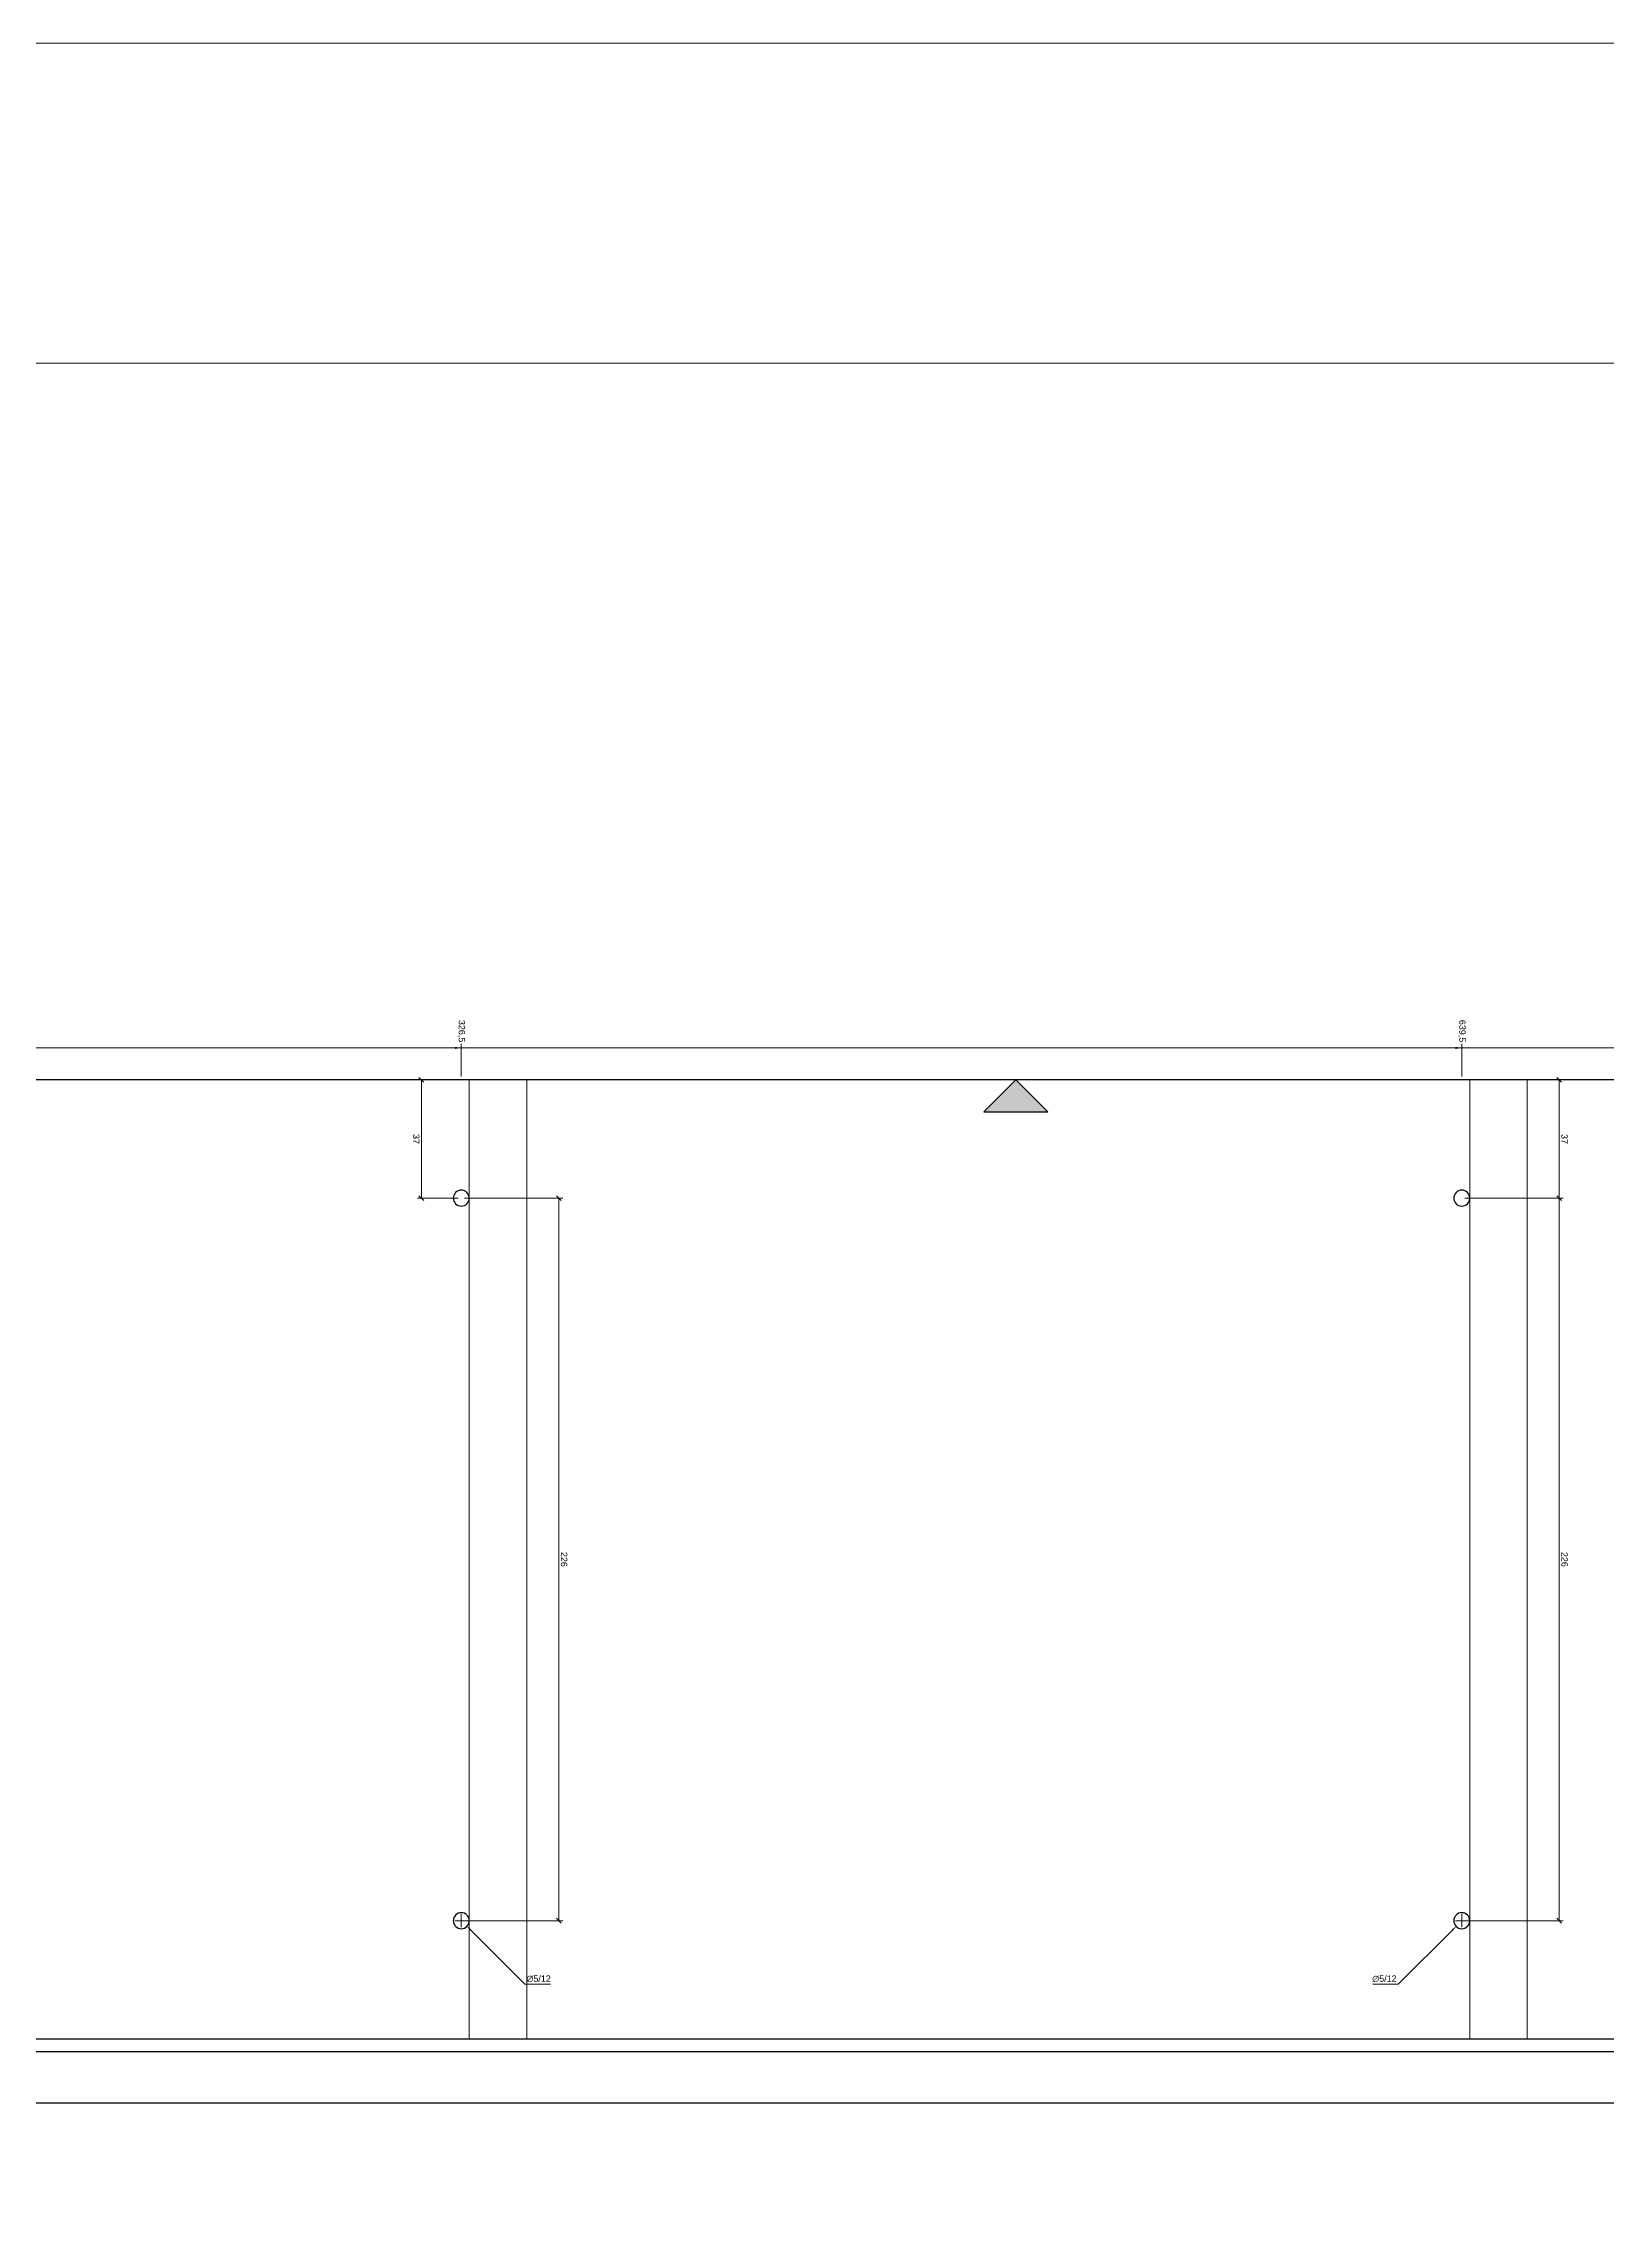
# Paper-space layout 'Left cabinet side' of a CAD drawing. Header units: millimetres. Extents: x -4 to 1481, y -4 to 1046.
# Drawn here: x 485 to 974, y 368 to 1046 of the extents above; entities that cross this region are included whole.
import ezdxf

# ---------------------------------------------------------------- set-up
doc = ezdxf.new("R2010")
doc.units = ezdxf.units.MM
doc.layers.get('0').update_dxf_attribs({"true_color": 0xc2c2ced6})
doc.layers.add('New project_cabinet-001_Left cabinet side_Machining group_View from above2', color=1, linetype='Continuous', true_color=0xc2ff0000)
doc.layers.add('New project_cabinet-001_Left cabinet side_View from above', color=1, linetype='Continuous', true_color=0xc2ff0000)
doc.layers.add('TitleBlock', color=7, linetype='Continuous')
doc.styles.add('Blum_Dimension', font='arial.ttf', dxfattribs={"height": 2})
doc.dimstyles.new('Blum_Chain', dxfattribs={"dimtxt": 2, "dimasz": 2, "dimexe": 1.25, "dimexo": 1, "dimtad": 0, "dimjust": 4, "dimtih": 1, "dimtoh": 1, "dimtxsty": 'Blum_Dimension', "dimblk1": 'DOTSMALL', "dimsah": 1, "dimcen": 2, "dimadec": 0, "dimazin": 2, "dimtfac": 1, "dimtix": 1, "dimtmove": 0, "dimatfit": 3, "dimldrblk": 'OBLIQUE', "dimfxl": 1, "dimlwd": 5, "dimlwe": 5, "dimarcsym": 0})
doc.dimstyles.new('Blum_Default', dxfattribs={"dimtxt": 2, "dimasz": 1.5, "dimexe": 1.25, "dimexo": 1, "dimtad": 1, "dimtxsty": 'Blum_Dimension', "dimblk": 'OBLIQUE', "dimcen": 2, "dimadec": 0, "dimazin": 2, "dimtfac": 1, "dimtix": 1, "dimtmove": 0, "dimatfit": 3, "dimfxl": 1, "dimlwd": 5, "dimlwe": 5, "dimarcsym": 0})
doc.dimstyles.new('Blum_Default$4', dxfattribs={"dimtxt": 2, "dimasz": 1.5, "dimexe": 1.25, "dimexo": 1, "dimtad": 1, "dimtih": 1, "dimtoh": 1, "dimtxsty": 'Blum_Dimension', "dimblk1": 'OBLIQUE', "dimsah": 1, "dimcen": 2, "dimadec": 0, "dimazin": 2, "dimtfac": 1, "dimtofl": 0, "dimtmove": 0, "dimatfit": 3, "dimfxl": 1, "dimlwd": 5, "dimlwe": 5, "dimarcsym": 0})

# ---------------------------------------------------------------- blocks, each defined once
blk = doc.blocks.new('TitleBlock_Left cabinet side')
at = {"layer": 'TitleBlock', "lineweight": 0}
for points in [[(-0.79, -0.79, 0), (-0.79, 209.21, 0), (296.21, 209.21, 0), (296.21, -0.79, 0)], [(9.21, 9.21, 0), (9.21, 189.21, 0), (286.21, 189.21, 0), (286.21, 9.21, 0)]]:
    blk.add_polyline3d(points, close=True, dxfattribs=at)
blk = doc.blocks.new('Blum_Trinagle_Filled')
h = blk.add_hatch(color=256)
h.dxf.hatch_style = 1
h.paths.add_polyline_path([(2, 2), (-2, 2), (0, 0)])
blk.add_lwpolyline([(0, 0), (2, 2), (-2, 2)], close=True)
blk = doc.blocks.new('_DotSmall')
at = {"color": 0, "linetype": 'ByBlock', "const_width": 0.5}
blk.add_lwpolyline([(-0.0625, 0, 1), (0.0625, 0, 1)], format="xyb", close=True, dxfattribs=at)
blk = doc.blocks.new('*D136')
at = {"layer": 'Defpoints', "color": 0, "lineweight": 0}
for p in [(615.85, 731.83), (289.35, 721.83), (615.85, 721.83)]:
    blk.add_point(p, dxfattribs=at)
at = {"layer": 'New project_cabinet-001_Left cabinet side_View from above', "color": 0, "lineweight": 5}
for p, q in [((289.35, 722.83), (289.35, 733.08)), ((615.85, 722.83), (615.85, 733.08)), ((289.35, 731.83), (613.85, 731.83))]:
    blk.add_line(p, q, dxfattribs=at)
at = {"layer": 'New project_cabinet-001_Left cabinet side_View from above', "color": 0, "lineweight": 0}
blk.add_solid([(613.85, 731.49), (613.85, 732.16), (615.85, 731.83)], dxfattribs=at)
at = {"layer": 'New project_cabinet-001_Left cabinet side_View from above', "color": 0, "lineweight": 5, "xscale": 2, "yscale": 2, "zscale": 2, "rotation": 180}
blk.add_blockref('_DotSmall', (289.35, 731.83), dxfattribs=at)
at = {"layer": 'New project_cabinet-001_Left cabinet side_View from above', "color": 0, "lineweight": 0, "insert": (615.85, 737.08), "char_height": 2, "attachment_point": 5, "rotation": 270, "style": 'Blum_Dimension'}
blk.add_mtext('326,5', dxfattribs=at)
blk = doc.blocks.new('_Oblique')
at = {"color": 0, "linetype": 'ByBlock', "lineweight": -2}
blk.add_line((-0.5, -0.5), (0.5, 0.5), dxfattribs=at)
blk = doc.blocks.new('*D139')
at = {"layer": 'Defpoints', "color": 0, "lineweight": 0}
for p in [(928.85, 731.83), (289.35, 721.83), (928.85, 721.83)]:
    blk.add_point(p, dxfattribs=at)
at = {"layer": 'New project_cabinet-001_Left cabinet side_View from above', "color": 0, "lineweight": 5}
for p, q in [((289.35, 722.83), (289.35, 733.08)), ((928.85, 722.83), (928.85, 733.08)), ((289.35, 731.83), (926.85, 731.83))]:
    blk.add_line(p, q, dxfattribs=at)
at = {"layer": 'New project_cabinet-001_Left cabinet side_View from above', "color": 0, "lineweight": 0}
blk.add_solid([(926.85, 731.49), (926.85, 732.16), (928.85, 731.83)], dxfattribs=at)
at = {"layer": 'New project_cabinet-001_Left cabinet side_View from above', "color": 0, "lineweight": 5, "xscale": 2, "yscale": 2, "zscale": 2, "rotation": 180}
blk.add_blockref('_DotSmall', (289.35, 731.83), dxfattribs=at)
at = {"layer": 'New project_cabinet-001_Left cabinet side_View from above', "color": 0, "lineweight": 0, "insert": (928.85, 737.09), "char_height": 2, "attachment_point": 5, "rotation": 270, "style": 'Blum_Dimension'}
blk.add_mtext('639,5', dxfattribs=at)
blk = doc.blocks.new('*D142')
at = {"layer": 'Defpoints', "color": 0, "lineweight": 0}
for p in [(1201.35, 731.83), (289.35, 721.83), (1201.35, 721.83)]:
    blk.add_point(p, dxfattribs=at)
at = {"layer": 'New project_cabinet-001_Left cabinet side_View from above', "color": 0, "lineweight": 5}
for p, q in [((289.35, 722.83), (289.35, 733.08)), ((1201.35, 722.83), (1201.35, 733.08)), ((289.35, 731.83), (1199.35, 731.83))]:
    blk.add_line(p, q, dxfattribs=at)
at = {"layer": 'New project_cabinet-001_Left cabinet side_View from above', "color": 0, "lineweight": 0}
blk.add_solid([(1199.35, 731.49), (1199.35, 732.16), (1201.35, 731.83)], dxfattribs=at)
at = {"layer": 'New project_cabinet-001_Left cabinet side_View from above', "color": 0, "lineweight": 5, "xscale": 2, "yscale": 2, "zscale": 2, "rotation": 180}
blk.add_blockref('_DotSmall', (289.35, 731.83), dxfattribs=at)
at = {"layer": 'New project_cabinet-001_Left cabinet side_View from above', "color": 0, "lineweight": 0, "insert": (1201.35, 735.9), "char_height": 2, "attachment_point": 5, "rotation": 270, "style": 'Blum_Dimension'}
blk.add_mtext('912', dxfattribs=at)
blk = doc.blocks.new('*D145')
at = {"layer": 'Defpoints', "color": 0, "lineweight": 0}
for p in [(1289.35, 731.83), (289.35, 721.83), (1289.35, 721.83)]:
    blk.add_point(p, dxfattribs=at)
at = {"layer": 'New project_cabinet-001_Left cabinet side_View from above', "color": 0, "lineweight": 5}
for p, q in [((289.35, 722.83), (289.35, 733.08)), ((1289.35, 722.83), (1289.35, 733.08)), ((289.35, 731.83), (1287.35, 731.83))]:
    blk.add_line(p, q, dxfattribs=at)
at = {"layer": 'New project_cabinet-001_Left cabinet side_View from above', "color": 0, "lineweight": 0}
blk.add_solid([(1287.35, 731.49), (1287.35, 732.16), (1289.35, 731.83)], dxfattribs=at)
at = {"layer": 'New project_cabinet-001_Left cabinet side_View from above', "color": 0, "lineweight": 5, "xscale": 2, "yscale": 2, "zscale": 2, "rotation": 180}
blk.add_blockref('_DotSmall', (289.35, 731.83), dxfattribs=at)
at = {"layer": 'New project_cabinet-001_Left cabinet side_View from above', "color": 0, "lineweight": 0, "insert": (1289.35, 736.59), "char_height": 2, "attachment_point": 5, "rotation": 270, "style": 'Blum_Dimension'}
blk.add_mtext('1000', dxfattribs=at)
blk = doc.blocks.new('*D160')
at = {"layer": 'Defpoints', "color": 0, "lineweight": 0}
for p in [(603.35, 721.83), (615.85, 721.83), (615.85, 684.83)]:
    blk.add_point(p, dxfattribs=at)
at = {"layer": 'New project_cabinet-001_Left cabinet side_View from above', "color": 0, "lineweight": 5}
for p, q in [((614.85, 721.83), (602.1, 721.83)), ((603.35, 684.83), (603.35, 721.83)), ((614.85, 684.83), (602.1, 684.83))]:
    blk.add_line(p, q, dxfattribs=at)
at = {"layer": 'New project_cabinet-001_Left cabinet side_View from above', "color": 0, "lineweight": 5, "xscale": 1.5, "yscale": 1.5, "zscale": 1.5}
for p, rotation in [((603.35, 721.83), 90), ((603.35, 684.83), 270)]:
    blk.add_blockref('_Oblique', p, dxfattribs=dict(at, rotation=rotation))
at = {"layer": 'New project_cabinet-001_Left cabinet side_View from above', "color": 0, "lineweight": 0, "insert": (601.7, 703.33), "char_height": 2, "attachment_point": 5, "rotation": 270, "style": 'Blum_Dimension'}
blk.add_mtext('37', dxfattribs=at)
blk = doc.blocks.new('*D163')
at = {"layer": 'Defpoints', "color": 0, "lineweight": 0}
for p in [(615.85, 684.83), (646.35, 684.83), (615.85, 458.83)]:
    blk.add_point(p, dxfattribs=at)
at = {"layer": 'New project_cabinet-001_Left cabinet side_View from above', "color": 0, "lineweight": 5}
for p, q in [((616.85, 684.83), (647.6, 684.83)), ((646.35, 458.83), (646.35, 684.83)), ((616.85, 458.83), (647.6, 458.83))]:
    blk.add_line(p, q, dxfattribs=at)
at = {"layer": 'New project_cabinet-001_Left cabinet side_View from above', "color": 0, "lineweight": 5, "xscale": 1.5, "yscale": 1.5, "zscale": 1.5}
for p, rotation in [((646.35, 684.83), 90), ((646.35, 458.83), 270)]:
    blk.add_blockref('_Oblique', p, dxfattribs=dict(at, rotation=rotation))
at = {"layer": 'New project_cabinet-001_Left cabinet side_View from above', "color": 0, "lineweight": 0, "insert": (648, 571.83), "char_height": 2, "attachment_point": 5, "rotation": 270, "style": 'Blum_Dimension'}
blk.add_mtext('226', dxfattribs=at)
blk = doc.blocks.new('*D166')
at = {"layer": 'Defpoints', "color": 0, "lineweight": 0}
for p in [(928.85, 684.83), (959.35, 684.83), (928.85, 458.83)]:
    blk.add_point(p, dxfattribs=at)
at = {"layer": 'New project_cabinet-001_Left cabinet side_View from above', "color": 0, "lineweight": 5}
for p, q in [((929.85, 684.83), (960.6, 684.83)), ((959.35, 458.83), (959.35, 684.83)), ((929.85, 458.83), (960.6, 458.83))]:
    blk.add_line(p, q, dxfattribs=at)
at = {"layer": 'New project_cabinet-001_Left cabinet side_View from above', "color": 0, "lineweight": 5, "xscale": 1.5, "yscale": 1.5, "zscale": 1.5}
for p, rotation in [((959.35, 684.83), 90), ((959.35, 458.83), 270)]:
    blk.add_blockref('_Oblique', p, dxfattribs=dict(at, rotation=rotation))
at = {"layer": 'New project_cabinet-001_Left cabinet side_View from above', "color": 0, "lineweight": 0, "insert": (961, 571.83), "char_height": 2, "attachment_point": 5, "rotation": 270, "style": 'Blum_Dimension'}
blk.add_mtext('226', dxfattribs=at)
blk = doc.blocks.new('*D169')
at = {"layer": 'Defpoints', "color": 0, "lineweight": 0}
for p in [(928.85, 721.83), (959.35, 721.83), (928.85, 684.83)]:
    blk.add_point(p, dxfattribs=at)
at = {"layer": 'New project_cabinet-001_Left cabinet side_View from above', "color": 0, "lineweight": 5}
for p, q in [((929.85, 721.83), (960.6, 721.83)), ((959.35, 684.83), (959.35, 721.83)), ((929.85, 684.83), (960.6, 684.83))]:
    blk.add_line(p, q, dxfattribs=at)
at = {"layer": 'New project_cabinet-001_Left cabinet side_View from above', "color": 0, "lineweight": 5, "xscale": 1.5, "yscale": 1.5, "zscale": 1.5}
for p, rotation in [((959.35, 721.83), 90), ((959.35, 684.83), 270)]:
    blk.add_blockref('_Oblique', p, dxfattribs=dict(at, rotation=rotation))
at = {"layer": 'New project_cabinet-001_Left cabinet side_View from above', "color": 0, "lineweight": 0, "insert": (961, 703.33), "char_height": 2, "attachment_point": 5, "rotation": 270, "style": 'Blum_Dimension'}
blk.add_mtext('37', dxfattribs=at)
blk = doc.blocks.new('*D187')
at = {"layer": 'Defpoints', "color": 0, "lineweight": 0}
for p in [(927.08, 457.06), (930.62, 460.6)]:
    blk.add_point(p, dxfattribs=at)
at = {"layer": 'New project_cabinet-001_Left cabinet side_Machining group_View from above2', "color": 0, "lineweight": 5}
for p, q in [((908.96, 438.94), (926.02, 456)), ((926.85, 458.83), (930.85, 458.83)), ((928.85, 456.83), (928.85, 460.83)), ((900.99, 438.94), (908.96, 438.94))]:
    blk.add_line(p, q, dxfattribs=at)
at = {"layer": 'New project_cabinet-001_Left cabinet side_Machining group_View from above2', "color": 0, "lineweight": 0}
blk.add_solid([(925.84, 456.18), (926.2, 455.82), (927.08, 457.06)], dxfattribs=at)
at = {"layer": 'New project_cabinet-001_Left cabinet side_Machining group_View from above2', "color": 0, "lineweight": 0, "insert": (904.66, 440.64), "char_height": 2, "attachment_point": 5, "style": 'Blum_Dimension'}
blk.add_mtext('∅5/12', dxfattribs=at)
blk = doc.blocks.new('*D190')
at = {"layer": 'Defpoints', "color": 0, "lineweight": 0}
for p in [(614.08, 460.6), (617.62, 457.06)]:
    blk.add_point(p, dxfattribs=at)
at = {"layer": 'New project_cabinet-001_Left cabinet side_Machining group_View from above2', "color": 0, "lineweight": 5}
for p, q in [((613.85, 458.83), (617.85, 458.83)), ((615.85, 456.83), (615.85, 460.83)), ((635.74, 438.94), (618.68, 456)), ((643.71, 438.94), (635.74, 438.94))]:
    blk.add_line(p, q, dxfattribs=at)
at = {"layer": 'New project_cabinet-001_Left cabinet side_Machining group_View from above2', "color": 0, "lineweight": 0}
blk.add_solid([(618.85, 456.18), (618.5, 455.82), (617.62, 457.06)], dxfattribs=at)
at = {"layer": 'New project_cabinet-001_Left cabinet side_Machining group_View from above2', "color": 0, "lineweight": 0, "insert": (640.04, 440.64), "char_height": 2, "attachment_point": 5, "style": 'Blum_Dimension'}
blk.add_mtext('∅5/12', dxfattribs=at)

psp = doc.layouts.new('Left cabinet side')

# ---------------------------------------------------------------- linework, layer by layer
at = {"linetype": 'Continuous', "lineweight": 30}
for p, q in [((1289.35, 721.828), (289.35, 721.828)), ((289.35, 421.828), (1289.35, 421.828)), ((1289.35, 417.828), (289.35, 417.828)), ((289.35, 401.828), (1289.35, 401.828))]:
    psp.add_line(p, q, dxfattribs=at)
at = {"linetype": 'Continuous', "lineweight": 5}
for p, q in [((618.35, 421.828), (618.35, 721.828)), ((636.35, 721.828), (618.35, 721.828)), ((636.35, 721.828), (636.35, 421.828)), ((931.35, 421.828), (931.35, 721.828)), ((949.35, 721.828), (931.35, 721.828)), ((949.35, 721.828), (949.35, 421.828)), ((636.35, 421.828), (618.35, 421.828)), ((949.35, 421.828), (931.35, 421.828))]:
    psp.add_line(p, q, dxfattribs=at)
at = {"linetype": 'Continuous', "lineweight": 30, "extrusion": (0, 0, -1)}
for centre in [(-615.85, 684.828), (-928.85, 684.828), (-615.85, 458.828), (-928.85, 458.828)]:
    psp.add_circle(centre, 2.5, dxfattribs=at)

# ---------------------------------------------------------------- block references
at = {"lineweight": 0, "xscale": 5, "yscale": 5, "zscale": 5}
psp.add_blockref('TitleBlock_Left cabinet side', (0, 0), dxfattribs=at)
at = {"layer": 'New project_cabinet-001_Left cabinet side_View from above', "lineweight": 0, "xscale": 5, "yscale": 5, "zscale": 5, "rotation": 180}
psp.add_blockref('Blum_Trinagle_Filled', (789.35, 721.828), dxfattribs=at)

# ---------------------------------------------------------------- dimensions: what is measured, and where the dimension line sits
at = {"layer": 'New project_cabinet-001_Left cabinet side_Machining group_View from above2', "lineweight": 0}
for p1, p2, picture, middle in [((614.082, 460.595), (617.617, 457.06), '*D190', (640.037, 438.94)), ((930.617, 460.595), (927.082, 457.06), '*D187', (904.662, 438.94))]:
    dim = psp.add_diameter_dim_2p(p1=p1, p2=p2, dimstyle='Blum_Default$4', override={"dimscale": 0, "dimpost": '/12'}, dxfattribs=at)
    dim.commit()
    dim.dimension.update_dxf_attribs({"geometry": picture, "text_midpoint": middle, "dimtype": 163})
at = {"layer": 'New project_cabinet-001_Left cabinet side_View from above', "lineweight": 0}
for base, p2, picture, middle in [((928.85, 731.828), (928.85, 721.828), '*D139', (928.85, 737.09)), ((615.85, 731.828), (615.85, 721.828), '*D136', (615.85, 737.084)), ((1289.35, 731.828), (1289.35, 721.828), '*D145', (1289.35, 736.591)), ((1201.35, 731.828), (1201.35, 721.828), '*D142', (1201.35, 735.902))]:
    dim = psp.add_linear_dim(base=base, p1=(289.35, 721.828), p2=p2, dimstyle='Blum_Chain', override={"dimscale": 0}, dxfattribs=at)
    dim.commit()
    dim.dimension.update_dxf_attribs({"geometry": picture, "text_midpoint": middle})
for base, p1, p2, override, picture, middle in [((603.35, 721.828), (615.85, 684.828), (615.85, 721.828), {"dimscale": 0, "dimtad": 4}, '*D160', (601.703, 703.328)), ((959.35, 721.828), (928.85, 684.828), (928.85, 721.828), {"dimscale": 0}, '*D169', (960.997, 703.328)), ((646.35, 684.828), (615.85, 458.828), (615.85, 684.828), {"dimscale": 0}, '*D163', (647.996, 571.828)), ((959.35, 684.828), (928.85, 458.828), (928.85, 684.828), {"dimscale": 0}, '*D166', (960.996, 571.828))]:
    dim = psp.add_linear_dim(base=base, p1=p1, p2=p2, angle=90, dimstyle='Blum_Default', override=override, dxfattribs=at)
    dim.commit()
    dim.dimension.update_dxf_attribs({"geometry": picture, "text_midpoint": middle})

doc.saveas('drawing.dxf')
